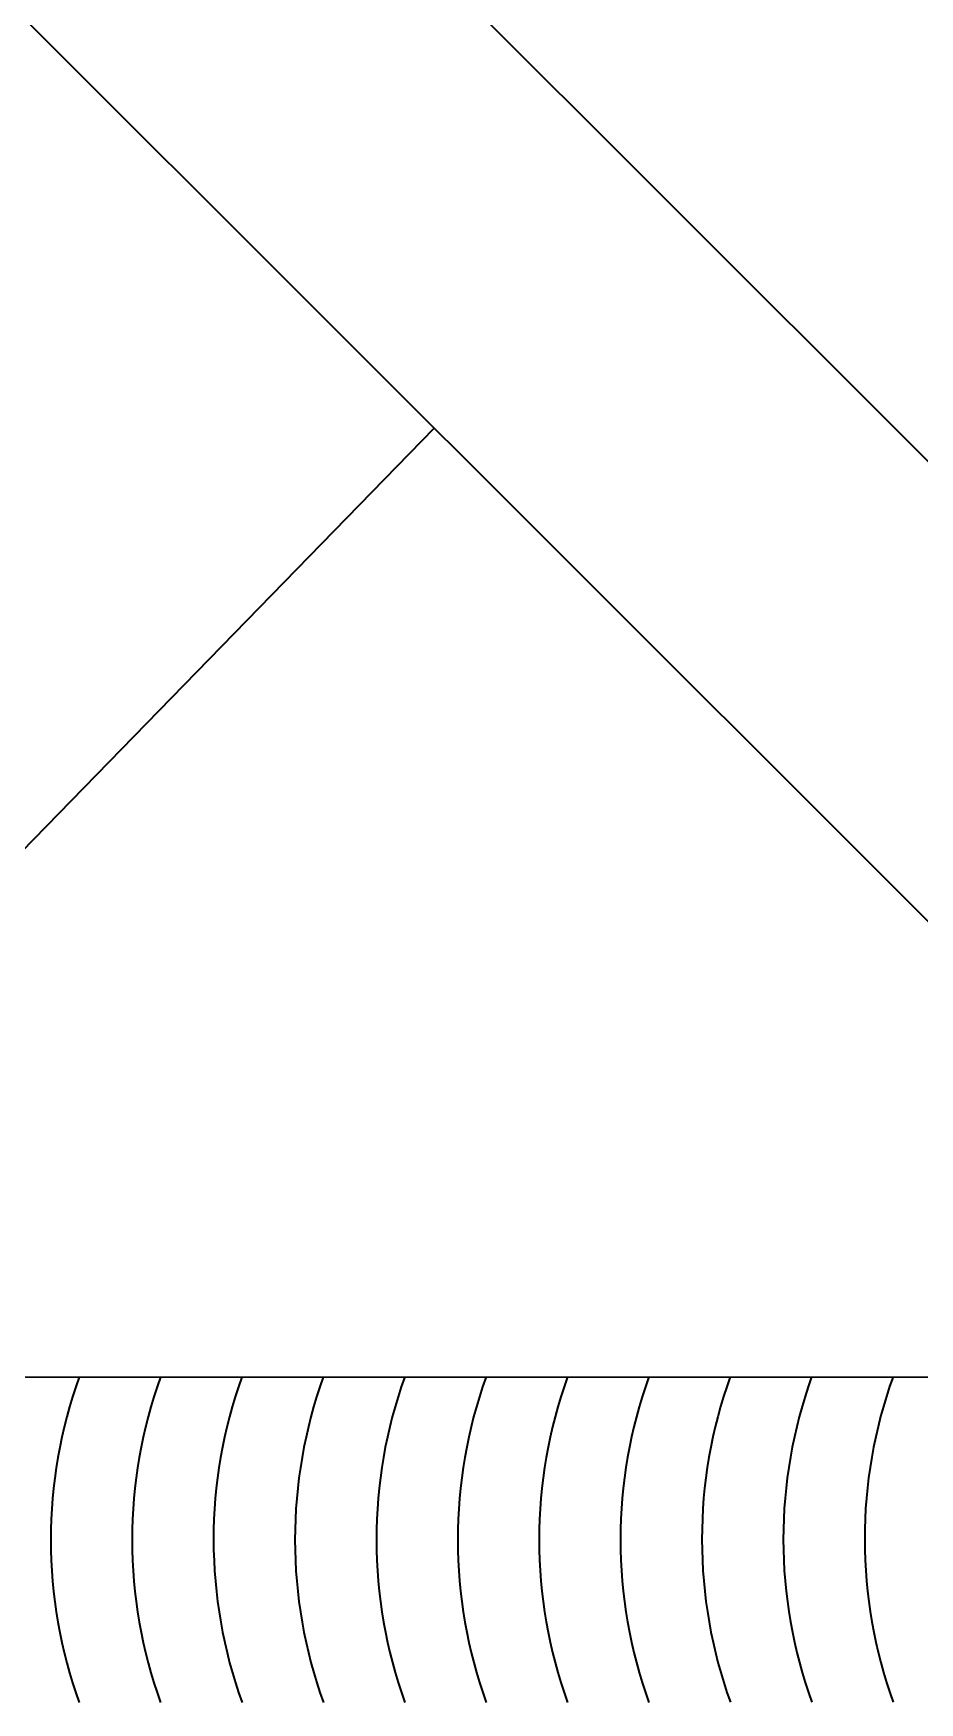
# Model space of a CAD drawing. Header units: millimetres. Extents: x -234375 to -184638, y -91483 to -70216.
# Drawn here: x -191183.5 to -191000.1, y -82008.5 to -81662.9 of the extents above; entities that cross this region are included whole.
import ezdxf

# ---------------------------------------------------------------- set-up
doc = ezdxf.new("R2010")
doc.units = ezdxf.units.MM
doc.header["$MEASUREMENT"] = 0
doc.layers.add('New_Drawing & Figure_Pen_No__7', color=7, linetype='Continuous', lineweight=35)

msp = doc.modelspace()

# ---------------------------------------------------------------- linework, layer by layer
at = {"layer": 'New_Drawing & Figure_Pen_No__7', "color": 7, "linetype": 'Continuous', "lineweight": 35}
for p, q in [((-191100.55, -81744.63), (-191292, -81941.15)), ((-191100.55, -81744.63), (-191292, -81941.15)), ((-191100.55, -81744.63), (-191292, -81941.15)), ((-191100.55, -81744.63), (-191292, -81941.15)), ((-191100.55, -81744.63), (-191292, -81941.15)), ((-191100.55, -81744.63), (-191292, -81941.15)), ((-191100.55, -81744.63), (-191292, -81941.15)), ((-191100.55, -81744.63), (-191292, -81941.15)), ((-191100.55, -81744.63), (-191292, -81941.15)), ((-191100.55, -81744.63), (-191292, -81941.15)), ((-191100.55, -81744.63), (-191292, -81941.15)), ((-191100.55, -81744.63), (-191292, -81941.15)), ((-191100.55, -81744.63), (-191292, -81941.15)), ((-191100.55, -81744.63), (-191292, -81941.15)), ((-191100.55, -81744.63), (-191292, -81941.15)), ((-191100.55, -81744.63), (-191292, -81941.15)), ((-191100.55, -81744.63), (-191292, -81941.15)), ((-191100.55, -81744.63), (-191292, -81941.15)), ((-191100.55, -81744.63), (-191292, -81941.15)), ((-191100.55, -81744.63), (-191292, -81941.15)), ((-191100.55, -81744.63), (-191292, -81941.15)), ((-191100.55, -81744.63), (-191292, -81941.15)), ((-191100.55, -81744.63), (-191292, -81941.15)), ((-191100.55, -81744.63), (-191292, -81941.15)), ((-191100.55, -81744.63), (-191292, -81941.15)), ((-191100.55, -81744.63), (-191292, -81941.15)), ((-191100.55, -81744.63), (-191292, -81941.15)), ((-191100.55, -81744.63), (-191292, -81941.15)), ((-191100.55, -81744.63), (-191292, -81941.15)), ((-191100.55, -81744.63), (-191292, -81941.15)), ((-191100.55, -81744.63), (-191292, -81941.15)), ((-191100.55, -81744.63), (-191292, -81941.15)), ((-191100.55, -81744.63), (-191292, -81941.15)), ((-191100.55, -81744.63), (-191292, -81941.15)), ((-191100.55, -81744.63), (-191292, -81941.15)), ((-191100.55, -81744.63), (-191292, -81941.15)), ((-191100.55, -81744.63), (-191292, -81941.15)), ((-191100.55, -81744.63), (-191292, -81941.15)), ((-191100.55, -81744.63), (-191292, -81941.15)), ((-191100.55, -81744.63), (-191292, -81941.15)), ((-191100.55, -81744.63), (-191292, -81941.15)), ((-191100.55, -81744.63), (-191292, -81941.15)), ((-191100.55, -81744.63), (-191292, -81941.15)), ((-191100.55, -81744.63), (-191292, -81941.15)), ((-191100.55, -81744.63), (-191292, -81941.15)), ((-191100.55, -81744.63), (-191292, -81941.15)), ((-191100.55, -81744.63), (-191292, -81941.15)), ((-191100.55, -81744.63), (-191292, -81941.15)), ((-191100.55, -81744.63), (-191292, -81941.15)), ((-191100.55, -81744.63), (-191292, -81941.15)), ((-191100.55, -81744.63), (-191292, -81941.15)), ((-191100.55, -81744.63), (-191292, -81941.15)), ((-191100.55, -81744.63), (-191292, -81941.15)), ((-191100.55, -81744.63), (-191292, -81941.15)), ((-191100.55, -81744.63), (-191292, -81941.15)), ((-191100.55, -81744.63), (-191292, -81941.15)), ((-191100.55, -81744.63), (-191292, -81941.15)), ((-191100.55, -81744.63), (-191292, -81941.15)), ((-191100.55, -81744.63), (-191292, -81941.15)), ((-191100.55, -81744.63), (-191292, -81941.15)), ((-191100.55, -81744.63), (-191292, -81941.15)), ((-191100.55, -81744.63), (-191292, -81941.15)), ((-191292, -81941.15), (-190618.14, -81940.86)), ((-191292, -81941.15), (-190618.14, -81940.86)), ((-191292, -81941.15), (-190618.14, -81940.86)), ((-191292, -81941.15), (-190618.14, -81940.86)), ((-191292, -81941.15), (-190618.14, -81940.86)), ((-191292, -81941.15), (-190618.14, -81940.86)), ((-191292, -81941.15), (-190618.14, -81940.86)), ((-191292, -81941.15), (-190618.14, -81940.86)), ((-191292, -81941.15), (-190618.14, -81940.86)), ((-191292, -81941.15), (-190618.14, -81940.86)), ((-191292, -81941.15), (-190618.14, -81940.86)), ((-191292, -81941.15), (-190618.14, -81940.86)), ((-191292, -81941.15), (-190618.14, -81940.86)), ((-191292, -81941.15), (-190618.14, -81940.86)), ((-191292, -81941.15), (-190618.14, -81940.86)), ((-191292, -81941.15), (-190618.14, -81940.86)), ((-191292, -81941.15), (-190618.14, -81940.86)), ((-191292, -81941.15), (-190618.14, -81940.86)), ((-191292, -81941.15), (-190618.14, -81940.86)), ((-191292, -81941.15), (-190618.14, -81940.86)), ((-191292, -81941.15), (-190618.14, -81940.86)), ((-191292, -81941.15), (-190618.14, -81940.86)), ((-191292, -81941.15), (-190618.14, -81940.86)), ((-191292, -81941.15), (-190618.14, -81940.86)), ((-191292, -81941.15), (-190618.14, -81940.86)), ((-191292, -81941.15), (-190618.14, -81940.86)), ((-191292, -81941.15), (-190618.14, -81940.86)), ((-191292, -81941.15), (-190618.14, -81940.86)), ((-191292, -81941.15), (-190618.14, -81940.86)), ((-191292, -81941.15), (-190618.14, -81940.86)), ((-191292, -81941.15), (-190618.14, -81940.86)), ((-191292, -81941.15), (-190618.14, -81940.86)), ((-191292, -81941.15), (-190618.14, -81940.86)), ((-191292, -81941.15), (-190618.14, -81940.86)), ((-191292, -81941.15), (-190618.14, -81940.86)), ((-191292, -81941.15), (-190618.14, -81940.86)), ((-191292, -81941.15), (-190618.14, -81940.86)), ((-191292, -81941.15), (-190618.14, -81940.86)), ((-191292, -81941.15), (-190618.14, -81940.86)), ((-191292, -81941.15), (-190618.14, -81940.86)), ((-191292, -81941.15), (-190618.14, -81940.86)), ((-191292, -81941.15), (-190618.14, -81940.86)), ((-191292, -81941.15), (-190618.14, -81940.86)), ((-191292, -81941.15), (-190618.14, -81940.86)), ((-191292, -81941.15), (-190618.14, -81940.86)), ((-191292, -81941.15), (-190618.14, -81940.86)), ((-191292, -81941.15), (-190618.14, -81940.86)), ((-191292, -81941.15), (-190618.14, -81940.86)), ((-191292, -81941.15), (-190618.14, -81940.86)), ((-191292, -81941.15), (-190618.14, -81940.86)), ((-191292, -81941.15), (-190618.14, -81940.86)), ((-191292, -81941.15), (-190618.14, -81940.86)), ((-191292, -81941.15), (-190618.14, -81940.86)), ((-191292, -81941.15), (-190618.14, -81940.86)), ((-191292, -81941.15), (-190618.14, -81940.86)), ((-191292, -81941.15), (-190618.14, -81940.86)), ((-191292, -81941.15), (-190618.14, -81940.86)), ((-191292, -81941.15), (-190618.14, -81940.86)), ((-191292, -81941.15), (-190618.14, -81940.86)), ((-191292, -81941.15), (-190618.14, -81940.86)), ((-191292, -81941.15), (-190618.14, -81940.86)), ((-191292, -81941.15), (-190618.14, -81940.86))]:
    msp.add_line(p, q, dxfattribs=at)
for points in [[(-190669.32, -81603.95), (-190955.33, -81318.18), (-191241.1, -81604.2), (-190955.09, -81889.97)], [(-190669.32, -81603.95), (-190955.33, -81318.18), (-191241.1, -81604.2), (-190955.09, -81889.97)], [(-190669.32, -81603.95), (-190955.33, -81318.18), (-191241.1, -81604.2), (-190955.09, -81889.97)], [(-190669.32, -81603.95), (-190955.33, -81318.18), (-191241.1, -81604.2), (-190955.09, -81889.97)], [(-190669.32, -81603.95), (-190955.33, -81318.18), (-191241.1, -81604.2), (-190955.09, -81889.97)], [(-190669.32, -81603.95), (-190955.33, -81318.18), (-191241.1, -81604.2), (-190955.09, -81889.97)], [(-190669.32, -81603.95), (-190955.33, -81318.18), (-191241.1, -81604.2), (-190955.09, -81889.97)], [(-190669.32, -81603.95), (-190955.33, -81318.18), (-191241.1, -81604.2), (-190955.09, -81889.97)], [(-190669.32, -81603.95), (-190955.33, -81318.18), (-191241.1, -81604.2), (-190955.09, -81889.97)], [(-190669.32, -81603.95), (-190955.33, -81318.18), (-191241.1, -81604.2), (-190955.09, -81889.97)], [(-190669.32, -81603.95), (-190955.33, -81318.18), (-191241.1, -81604.2), (-190955.09, -81889.97)], [(-190669.32, -81603.95), (-190955.33, -81318.18), (-191241.1, -81604.2), (-190955.09, -81889.97)], [(-190669.32, -81603.95), (-190955.33, -81318.18), (-191241.1, -81604.2), (-190955.09, -81889.97)], [(-190669.32, -81603.95), (-190955.33, -81318.18), (-191241.1, -81604.2), (-190955.09, -81889.97)], [(-190669.32, -81603.95), (-190955.33, -81318.18), (-191241.1, -81604.2), (-190955.09, -81889.97)], [(-190669.32, -81603.95), (-190955.33, -81318.18), (-191241.1, -81604.2), (-190955.09, -81889.97)], [(-190669.32, -81603.95), (-190955.33, -81318.18), (-191241.1, -81604.2), (-190955.09, -81889.97)], [(-190669.32, -81603.95), (-190955.33, -81318.18), (-191241.1, -81604.2), (-190955.09, -81889.97)], [(-190669.32, -81603.95), (-190955.33, -81318.18), (-191241.1, -81604.2), (-190955.09, -81889.97)], [(-190669.32, -81603.95), (-190955.33, -81318.18), (-191241.1, -81604.2), (-190955.09, -81889.97)], [(-190669.32, -81603.95), (-190955.33, -81318.18), (-191241.1, -81604.2), (-190955.09, -81889.97)], [(-190669.32, -81603.95), (-190955.33, -81318.18), (-191241.1, -81604.2), (-190955.09, -81889.97)], [(-190669.32, -81603.95), (-190955.33, -81318.18), (-191241.1, -81604.2), (-190955.09, -81889.97)], [(-190669.32, -81603.95), (-190955.33, -81318.18), (-191241.1, -81604.2), (-190955.09, -81889.97)], [(-190669.32, -81603.95), (-190955.33, -81318.18), (-191241.1, -81604.2), (-190955.09, -81889.97)], [(-190669.32, -81603.95), (-190955.33, -81318.18), (-191241.1, -81604.2), (-190955.09, -81889.97)], [(-190669.32, -81603.95), (-190955.33, -81318.18), (-191241.1, -81604.2), (-190955.09, -81889.97)], [(-190669.32, -81603.95), (-190955.33, -81318.18), (-191241.1, -81604.2), (-190955.09, -81889.97)], [(-190669.32, -81603.95), (-190955.33, -81318.18), (-191241.1, -81604.2), (-190955.09, -81889.97)], [(-190669.32, -81603.95), (-190955.33, -81318.18), (-191241.1, -81604.2), (-190955.09, -81889.97)], [(-190669.32, -81603.95), (-190955.33, -81318.18), (-191241.1, -81604.2), (-190955.09, -81889.97)], [(-190669.32, -81603.95), (-190955.33, -81318.18), (-191241.1, -81604.2), (-190955.09, -81889.97)], [(-190669.32, -81603.95), (-190955.33, -81318.18), (-191241.1, -81604.2), (-190955.09, -81889.97)], [(-190669.32, -81603.95), (-190955.33, -81318.18), (-191241.1, -81604.2), (-190955.09, -81889.97)], [(-190669.32, -81603.95), (-190955.33, -81318.18), (-191241.1, -81604.2), (-190955.09, -81889.97)], [(-190669.32, -81603.95), (-190955.33, -81318.18), (-191241.1, -81604.2), (-190955.09, -81889.97)], [(-190669.32, -81603.95), (-190955.33, -81318.18), (-191241.1, -81604.2), (-190955.09, -81889.97)], [(-190669.32, -81603.95), (-190955.33, -81318.18), (-191241.1, -81604.2), (-190955.09, -81889.97)], [(-190669.32, -81603.95), (-190955.33, -81318.18), (-191241.1, -81604.2), (-190955.09, -81889.97)], [(-190669.32, -81603.95), (-190955.33, -81318.18), (-191241.1, -81604.2), (-190955.09, -81889.97)], [(-190669.32, -81603.95), (-190955.33, -81318.18), (-191241.1, -81604.2), (-190955.09, -81889.97)], [(-190669.32, -81603.95), (-190955.33, -81318.18), (-191241.1, -81604.2), (-190955.09, -81889.97)], [(-190669.32, -81603.95), (-190955.33, -81318.18), (-191241.1, -81604.2), (-190955.09, -81889.97)], [(-190669.32, -81603.95), (-190955.33, -81318.18), (-191241.1, -81604.2), (-190955.09, -81889.97)], [(-190669.32, -81603.95), (-190955.33, -81318.18), (-191241.1, -81604.2), (-190955.09, -81889.97)], [(-190669.32, -81603.95), (-190955.33, -81318.18), (-191241.1, -81604.2), (-190955.09, -81889.97)], [(-190669.32, -81603.95), (-190955.33, -81318.18), (-191241.1, -81604.2), (-190955.09, -81889.97)], [(-190669.32, -81603.95), (-190955.33, -81318.18), (-191241.1, -81604.2), (-190955.09, -81889.97)], [(-190669.32, -81603.95), (-190955.33, -81318.18), (-191241.1, -81604.2), (-190955.09, -81889.97)], [(-190669.32, -81603.95), (-190955.33, -81318.18), (-191241.1, -81604.2), (-190955.09, -81889.97)], [(-190669.32, -81603.95), (-190955.33, -81318.18), (-191241.1, -81604.2), (-190955.09, -81889.97)], [(-190669.32, -81603.95), (-190955.33, -81318.18), (-191241.1, -81604.2), (-190955.09, -81889.97)], [(-190669.32, -81603.95), (-190955.33, -81318.18), (-191241.1, -81604.2), (-190955.09, -81889.97)], [(-190669.32, -81603.95), (-190955.33, -81318.18), (-191241.1, -81604.2), (-190955.09, -81889.97)], [(-190669.32, -81603.95), (-190955.33, -81318.18), (-191241.1, -81604.2), (-190955.09, -81889.97)], [(-190669.32, -81603.95), (-190955.33, -81318.18), (-191241.1, -81604.2), (-190955.09, -81889.97)], [(-190669.32, -81603.95), (-190955.33, -81318.18), (-191241.1, -81604.2), (-190955.09, -81889.97)], [(-190669.32, -81603.95), (-190955.33, -81318.18), (-191241.1, -81604.2), (-190955.09, -81889.97)], [(-190669.32, -81603.95), (-190955.33, -81318.18), (-191241.1, -81604.2), (-190955.09, -81889.97)], [(-190669.32, -81603.95), (-190955.33, -81318.18), (-191241.1, -81604.2), (-190955.09, -81889.97)], [(-190669.32, -81603.95), (-190955.33, -81318.18), (-191241.1, -81604.2), (-190955.09, -81889.97)], [(-190669.32, -81603.95), (-190955.33, -81318.18), (-191241.1, -81604.2), (-190955.09, -81889.97)], [(-190764.62, -81603.99), (-190955.29, -81413.48), (-191145.81, -81604.16), (-190955.13, -81794.67)], [(-190764.62, -81603.99), (-190955.29, -81413.48), (-191145.81, -81604.16), (-190955.13, -81794.67)], [(-190764.62, -81603.99), (-190955.29, -81413.48), (-191145.81, -81604.16), (-190955.13, -81794.67)], [(-190764.62, -81603.99), (-190955.29, -81413.48), (-191145.81, -81604.16), (-190955.13, -81794.67)], [(-190764.62, -81603.99), (-190955.29, -81413.48), (-191145.81, -81604.16), (-190955.13, -81794.67)], [(-190764.62, -81603.99), (-190955.29, -81413.48), (-191145.81, -81604.16), (-190955.13, -81794.67)], [(-190764.62, -81603.99), (-190955.29, -81413.48), (-191145.81, -81604.16), (-190955.13, -81794.67)], [(-190764.62, -81603.99), (-190955.29, -81413.48), (-191145.81, -81604.16), (-190955.13, -81794.67)], [(-190764.62, -81603.99), (-190955.29, -81413.48), (-191145.81, -81604.16), (-190955.13, -81794.67)], [(-190764.62, -81603.99), (-190955.29, -81413.48), (-191145.81, -81604.16), (-190955.13, -81794.67)], [(-190764.62, -81603.99), (-190955.29, -81413.48), (-191145.81, -81604.16), (-190955.13, -81794.67)], [(-190764.62, -81603.99), (-190955.29, -81413.48), (-191145.81, -81604.16), (-190955.13, -81794.67)], [(-190764.62, -81603.99), (-190955.29, -81413.48), (-191145.81, -81604.16), (-190955.13, -81794.67)], [(-190764.62, -81603.99), (-190955.29, -81413.48), (-191145.81, -81604.16), (-190955.13, -81794.67)], [(-190764.62, -81603.99), (-190955.29, -81413.48), (-191145.81, -81604.16), (-190955.13, -81794.67)], [(-190764.62, -81603.99), (-190955.29, -81413.48), (-191145.81, -81604.16), (-190955.13, -81794.67)], [(-190764.62, -81603.99), (-190955.29, -81413.48), (-191145.81, -81604.16), (-190955.13, -81794.67)], [(-190764.62, -81603.99), (-190955.29, -81413.48), (-191145.81, -81604.16), (-190955.13, -81794.67)], [(-190764.62, -81603.99), (-190955.29, -81413.48), (-191145.81, -81604.16), (-190955.13, -81794.67)], [(-190764.62, -81603.99), (-190955.29, -81413.48), (-191145.81, -81604.16), (-190955.13, -81794.67)], [(-190764.62, -81603.99), (-190955.29, -81413.48), (-191145.81, -81604.16), (-190955.13, -81794.67)], [(-190764.62, -81603.99), (-190955.29, -81413.48), (-191145.81, -81604.16), (-190955.13, -81794.67)], [(-190764.62, -81603.99), (-190955.29, -81413.48), (-191145.81, -81604.16), (-190955.13, -81794.67)], [(-190764.62, -81603.99), (-190955.29, -81413.48), (-191145.81, -81604.16), (-190955.13, -81794.67)], [(-190764.62, -81603.99), (-190955.29, -81413.48), (-191145.81, -81604.16), (-190955.13, -81794.67)], [(-190764.62, -81603.99), (-190955.29, -81413.48), (-191145.81, -81604.16), (-190955.13, -81794.67)], [(-190764.62, -81603.99), (-190955.29, -81413.48), (-191145.81, -81604.16), (-190955.13, -81794.67)], [(-190764.62, -81603.99), (-190955.29, -81413.48), (-191145.81, -81604.16), (-190955.13, -81794.67)], [(-190764.62, -81603.99), (-190955.29, -81413.48), (-191145.81, -81604.16), (-190955.13, -81794.67)], [(-190764.62, -81603.99), (-190955.29, -81413.48), (-191145.81, -81604.16), (-190955.13, -81794.67)], [(-190764.62, -81603.99), (-190955.29, -81413.48), (-191145.81, -81604.16), (-190955.13, -81794.67)], [(-190764.62, -81603.99), (-190955.29, -81413.48), (-191145.81, -81604.16), (-190955.13, -81794.67)], [(-190764.62, -81603.99), (-190955.29, -81413.48), (-191145.81, -81604.16), (-190955.13, -81794.67)], [(-190764.62, -81603.99), (-190955.29, -81413.48), (-191145.81, -81604.16), (-190955.13, -81794.67)], [(-190764.62, -81603.99), (-190955.29, -81413.48), (-191145.81, -81604.16), (-190955.13, -81794.67)], [(-190764.62, -81603.99), (-190955.29, -81413.48), (-191145.81, -81604.16), (-190955.13, -81794.67)], [(-190764.62, -81603.99), (-190955.29, -81413.48), (-191145.81, -81604.16), (-190955.13, -81794.67)], [(-190764.62, -81603.99), (-190955.29, -81413.48), (-191145.81, -81604.16), (-190955.13, -81794.67)], [(-190764.62, -81603.99), (-190955.29, -81413.48), (-191145.81, -81604.16), (-190955.13, -81794.67)], [(-190764.62, -81603.99), (-190955.29, -81413.48), (-191145.81, -81604.16), (-190955.13, -81794.67)], [(-190764.62, -81603.99), (-190955.29, -81413.48), (-191145.81, -81604.16), (-190955.13, -81794.67)], [(-190764.62, -81603.99), (-190955.29, -81413.48), (-191145.81, -81604.16), (-190955.13, -81794.67)], [(-190764.62, -81603.99), (-190955.29, -81413.48), (-191145.81, -81604.16), (-190955.13, -81794.67)], [(-190764.62, -81603.99), (-190955.29, -81413.48), (-191145.81, -81604.16), (-190955.13, -81794.67)], [(-190764.62, -81603.99), (-190955.29, -81413.48), (-191145.81, -81604.16), (-190955.13, -81794.67)], [(-190764.62, -81603.99), (-190955.29, -81413.48), (-191145.81, -81604.16), (-190955.13, -81794.67)], [(-190764.62, -81603.99), (-190955.29, -81413.48), (-191145.81, -81604.16), (-190955.13, -81794.67)], [(-190764.62, -81603.99), (-190955.29, -81413.48), (-191145.81, -81604.16), (-190955.13, -81794.67)], [(-190764.62, -81603.99), (-190955.29, -81413.48), (-191145.81, -81604.16), (-190955.13, -81794.67)], [(-190764.62, -81603.99), (-190955.29, -81413.48), (-191145.81, -81604.16), (-190955.13, -81794.67)], [(-190764.62, -81603.99), (-190955.29, -81413.48), (-191145.81, -81604.16), (-190955.13, -81794.67)], [(-190764.62, -81603.99), (-190955.29, -81413.48), (-191145.81, -81604.16), (-190955.13, -81794.67)], [(-190764.62, -81603.99), (-190955.29, -81413.48), (-191145.81, -81604.16), (-190955.13, -81794.67)], [(-190764.62, -81603.99), (-190955.29, -81413.48), (-191145.81, -81604.16), (-190955.13, -81794.67)], [(-190764.62, -81603.99), (-190955.29, -81413.48), (-191145.81, -81604.16), (-190955.13, -81794.67)], [(-190764.62, -81603.99), (-190955.29, -81413.48), (-191145.81, -81604.16), (-190955.13, -81794.67)], [(-190764.62, -81603.99), (-190955.29, -81413.48), (-191145.81, -81604.16), (-190955.13, -81794.67)], [(-190764.62, -81603.99), (-190955.29, -81413.48), (-191145.81, -81604.16), (-190955.13, -81794.67)], [(-190764.62, -81603.99), (-190955.29, -81413.48), (-191145.81, -81604.16), (-190955.13, -81794.67)], [(-190764.62, -81603.99), (-190955.29, -81413.48), (-191145.81, -81604.16), (-190955.13, -81794.67)], [(-190764.62, -81603.99), (-190955.29, -81413.48), (-191145.81, -81604.16), (-190955.13, -81794.67)], [(-190764.62, -81603.99), (-190955.29, -81413.48), (-191145.81, -81604.16), (-190955.13, -81794.67)]]:
    msp.add_lwpolyline(points, close=True, dxfattribs=at)
for centre in [(-191080.45, -81974.75), (-191080.45, -81974.75), (-191080.45, -81974.75), (-191080.45, -81974.75), (-191080.45, -81974.75), (-191080.45, -81974.75), (-191080.45, -81974.75), (-191080.45, -81974.75), (-191080.45, -81974.75), (-191080.45, -81974.75), (-191080.45, -81974.75), (-191080.45, -81974.75), (-191080.45, -81974.75), (-191080.45, -81974.75), (-191080.45, -81974.75), (-191080.45, -81974.75), (-191080.45, -81974.75), (-191080.45, -81974.75), (-191080.45, -81974.75), (-191080.45, -81974.75), (-191080.45, -81974.75), (-191080.45, -81974.75), (-191080.45, -81974.75), (-191080.45, -81974.75), (-191080.45, -81974.75), (-191080.45, -81974.75), (-191080.45, -81974.75), (-191080.45, -81974.75), (-191080.45, -81974.75), (-191080.45, -81974.75), (-191080.45, -81974.75), (-191080.45, -81974.75), (-191080.45, -81974.75), (-191080.45, -81974.75), (-191080.45, -81974.75), (-191080.45, -81974.75), (-191080.45, -81974.75), (-191080.45, -81974.75), (-191080.45, -81974.75), (-191080.45, -81974.75), (-191080.45, -81974.75), (-191080.45, -81974.75), (-191080.45, -81974.75), (-191080.45, -81974.75), (-191080.45, -81974.75), (-191080.45, -81974.75), (-191080.45, -81974.75), (-191080.45, -81974.75), (-191080.45, -81974.75), (-191080.45, -81974.75), (-191080.45, -81974.75), (-191080.45, -81974.75), (-191080.45, -81974.75), (-191080.45, -81974.75), (-191080.45, -81974.75), (-191080.45, -81974.75), (-191080.45, -81974.75), (-191080.45, -81974.75), (-191080.45, -81974.75), (-191080.45, -81974.75), (-191080.45, -81974.75), (-191080.45, -81974.75), (-191063.6, -81974.74), (-191063.6, -81974.74), (-191063.6, -81974.74), (-191063.6, -81974.74), (-191063.6, -81974.74), (-191063.6, -81974.74), (-191063.6, -81974.74), (-191063.6, -81974.74), (-191063.6, -81974.74), (-191063.6, -81974.74), (-191063.6, -81974.74), (-191063.6, -81974.74), (-191063.6, -81974.74), (-191063.6, -81974.74), (-191063.6, -81974.74), (-191063.6, -81974.74), (-191063.6, -81974.74), (-191063.6, -81974.74), (-191063.6, -81974.74), (-191063.6, -81974.74), (-191063.6, -81974.74), (-191063.6, -81974.74), (-191063.6, -81974.74), (-191063.6, -81974.74), (-191063.6, -81974.74), (-191063.6, -81974.74), (-191063.6, -81974.74), (-191063.6, -81974.74), (-191063.6, -81974.74), (-191063.6, -81974.74), (-191063.6, -81974.74), (-191063.6, -81974.74), (-191063.6, -81974.74), (-191063.6, -81974.74), (-191063.6, -81974.74), (-191063.6, -81974.74), (-191063.6, -81974.74), (-191063.6, -81974.74), (-191063.6, -81974.74), (-191063.6, -81974.74), (-191063.6, -81974.74), (-191063.6, -81974.74), (-191063.6, -81974.74), (-191063.6, -81974.74), (-191063.6, -81974.74), (-191063.6, -81974.74), (-191063.6, -81974.74), (-191063.6, -81974.74), (-191063.6, -81974.74), (-191063.6, -81974.74), (-191063.6, -81974.74), (-191063.6, -81974.74), (-191063.6, -81974.74), (-191063.6, -81974.74), (-191063.6, -81974.74), (-191063.6, -81974.74), (-191063.6, -81974.74), (-191063.6, -81974.74), (-191063.6, -81974.74), (-191063.6, -81974.74), (-191063.6, -81974.74), (-191063.6, -81974.74), (-191046.76, -81974.74), (-191046.76, -81974.74), (-191046.76, -81974.74), (-191046.76, -81974.74), (-191046.76, -81974.74), (-191046.76, -81974.74), (-191046.76, -81974.74), (-191046.76, -81974.74), (-191046.76, -81974.74), (-191046.76, -81974.74), (-191046.76, -81974.74), (-191046.76, -81974.74), (-191046.76, -81974.74), (-191046.76, -81974.74), (-191046.76, -81974.74), (-191046.76, -81974.74), (-191046.76, -81974.74), (-191046.76, -81974.74), (-191046.76, -81974.74), (-191046.76, -81974.74), (-191046.76, -81974.74), (-191046.76, -81974.74), (-191046.76, -81974.74), (-191046.76, -81974.74), (-191046.76, -81974.74), (-191046.76, -81974.74), (-191046.76, -81974.74), (-191046.76, -81974.74), (-191046.76, -81974.74), (-191046.76, -81974.74), (-191046.76, -81974.74), (-191046.76, -81974.74), (-191046.76, -81974.74), (-191046.76, -81974.74), (-191046.76, -81974.74), (-191046.76, -81974.74), (-191046.76, -81974.74), (-191046.76, -81974.74), (-191046.76, -81974.74), (-191046.76, -81974.74), (-191046.76, -81974.74), (-191046.76, -81974.74), (-191046.76, -81974.74), (-191046.76, -81974.74), (-191046.76, -81974.74), (-191046.76, -81974.74), (-191046.76, -81974.74), (-191046.76, -81974.74), (-191046.76, -81974.74), (-191046.76, -81974.74), (-191046.76, -81974.74), (-191046.76, -81974.74), (-191046.76, -81974.74), (-191046.76, -81974.74), (-191046.76, -81974.74), (-191046.76, -81974.74), (-191046.76, -81974.74), (-191046.76, -81974.74), (-191046.76, -81974.74), (-191046.76, -81974.74), (-191046.76, -81974.74), (-191046.76, -81974.74), (-191029.91, -81974.73), (-191029.91, -81974.73), (-191029.91, -81974.73), (-191029.91, -81974.73), (-191029.91, -81974.73), (-191029.91, -81974.73), (-191029.91, -81974.73), (-191029.91, -81974.73), (-191029.91, -81974.73), (-191029.91, -81974.73), (-191029.91, -81974.73), (-191029.91, -81974.73), (-191029.91, -81974.73), (-191029.91, -81974.73), (-191029.91, -81974.73), (-191029.91, -81974.73), (-191029.91, -81974.73), (-191029.91, -81974.73), (-191029.91, -81974.73), (-191029.91, -81974.73), (-191029.91, -81974.73), (-191029.91, -81974.73), (-191029.91, -81974.73), (-191029.91, -81974.73), (-191029.91, -81974.73), (-191029.91, -81974.73), (-191029.91, -81974.73), (-191029.91, -81974.73), (-191029.91, -81974.73), (-191029.91, -81974.73), (-191029.91, -81974.73), (-191029.91, -81974.73), (-191029.91, -81974.73), (-191029.91, -81974.73), (-191029.91, -81974.73), (-191029.91, -81974.73), (-191029.91, -81974.73), (-191029.91, -81974.73), (-191029.91, -81974.73), (-191029.91, -81974.73), (-191029.91, -81974.73), (-191029.91, -81974.73), (-191029.91, -81974.73), (-191029.91, -81974.73), (-191029.91, -81974.73), (-191029.91, -81974.73), (-191029.91, -81974.73), (-191029.91, -81974.73), (-191029.91, -81974.73), (-191029.91, -81974.73), (-191029.91, -81974.73), (-191029.91, -81974.73), (-191029.91, -81974.73), (-191029.91, -81974.73), (-191029.91, -81974.73), (-191029.91, -81974.73), (-191029.91, -81974.73), (-191029.91, -81974.73), (-191029.91, -81974.73), (-191029.91, -81974.73), (-191029.91, -81974.73), (-191029.91, -81974.73), (-191013.06, -81974.72), (-191013.06, -81974.72), (-191013.06, -81974.72), (-191013.06, -81974.72), (-191013.06, -81974.72), (-191013.06, -81974.72), (-191013.06, -81974.72), (-191013.06, -81974.72), (-191013.06, -81974.72), (-191013.06, -81974.72), (-191013.06, -81974.72), (-191013.06, -81974.72), (-191013.06, -81974.72), (-191013.06, -81974.72), (-191013.06, -81974.72), (-191013.06, -81974.72), (-191013.06, -81974.72), (-191013.06, -81974.72), (-191013.06, -81974.72), (-191013.06, -81974.72), (-191013.06, -81974.72), (-191013.06, -81974.72), (-191013.06, -81974.72), (-191013.06, -81974.72), (-191013.06, -81974.72), (-191013.06, -81974.72), (-191013.06, -81974.72), (-191013.06, -81974.72), (-191013.06, -81974.72), (-191013.06, -81974.72), (-191013.06, -81974.72), (-191013.06, -81974.72), (-191013.06, -81974.72), (-191013.06, -81974.72), (-191013.06, -81974.72), (-191013.06, -81974.72), (-191013.06, -81974.72), (-191013.06, -81974.72), (-191013.06, -81974.72), (-191013.06, -81974.72), (-191013.06, -81974.72), (-191013.06, -81974.72), (-191013.06, -81974.72), (-191013.06, -81974.72), (-191013.06, -81974.72), (-191013.06, -81974.72), (-191013.06, -81974.72), (-191013.06, -81974.72), (-191013.06, -81974.72), (-191013.06, -81974.72), (-191013.06, -81974.72), (-191013.06, -81974.72), (-191013.06, -81974.72), (-191013.06, -81974.72), (-191013.06, -81974.72), (-191013.06, -81974.72), (-191013.06, -81974.72), (-191013.06, -81974.72), (-191013.06, -81974.72), (-191013.06, -81974.72), (-191013.06, -81974.72), (-191013.06, -81974.72), (-190996.22, -81974.72), (-190996.22, -81974.72), (-190996.22, -81974.72), (-190996.22, -81974.72), (-190996.22, -81974.72), (-190996.22, -81974.72), (-190996.22, -81974.72), (-190996.22, -81974.72), (-190996.22, -81974.72), (-190996.22, -81974.72), (-190996.22, -81974.72), (-190996.22, -81974.72), (-190996.22, -81974.72), (-190996.22, -81974.72), (-190996.22, -81974.72), (-190996.22, -81974.72), (-190996.22, -81974.72), (-190996.22, -81974.72), (-190996.22, -81974.72), (-190996.22, -81974.72), (-190996.22, -81974.72), (-190996.22, -81974.72), (-190996.22, -81974.72), (-190996.22, -81974.72), (-190996.22, -81974.72), (-190996.22, -81974.72), (-190996.22, -81974.72), (-190996.22, -81974.72), (-190996.22, -81974.72), (-190996.22, -81974.72), (-190996.22, -81974.72), (-190996.22, -81974.72), (-190996.22, -81974.72), (-190996.22, -81974.72), (-190996.22, -81974.72), (-190996.22, -81974.72), (-190996.22, -81974.72), (-190996.22, -81974.72), (-190996.22, -81974.72), (-190996.22, -81974.72), (-190996.22, -81974.72), (-190996.22, -81974.72), (-190996.22, -81974.72), (-190996.22, -81974.72), (-190996.22, -81974.72), (-190996.22, -81974.72), (-190996.22, -81974.72), (-190996.22, -81974.72), (-190996.22, -81974.72), (-190996.22, -81974.72), (-190996.22, -81974.72), (-190996.22, -81974.72), (-190996.22, -81974.72), (-190996.22, -81974.72), (-190996.22, -81974.72), (-190996.22, -81974.72), (-190996.22, -81974.72), (-190996.22, -81974.72), (-190996.22, -81974.72), (-190996.22, -81974.72), (-190996.22, -81974.72), (-190996.22, -81974.72), (-190979.37, -81974.71), (-190979.37, -81974.71), (-190979.37, -81974.71), (-190979.37, -81974.71), (-190979.37, -81974.71), (-190979.37, -81974.71), (-190979.37, -81974.71), (-190979.37, -81974.71), (-190979.37, -81974.71), (-190979.37, -81974.71), (-190979.37, -81974.71), (-190979.37, -81974.71), (-190979.37, -81974.71), (-190979.37, -81974.71), (-190979.37, -81974.71), (-190979.37, -81974.71), (-190979.37, -81974.71), (-190979.37, -81974.71), (-190979.37, -81974.71), (-190979.37, -81974.71), (-190979.37, -81974.71), (-190979.37, -81974.71), (-190979.37, -81974.71), (-190979.37, -81974.71), (-190979.37, -81974.71), (-190979.37, -81974.71), (-190979.37, -81974.71), (-190979.37, -81974.71), (-190979.37, -81974.71), (-190979.37, -81974.71), (-190979.37, -81974.71), (-190979.37, -81974.71), (-190979.37, -81974.71), (-190979.37, -81974.71), (-190979.37, -81974.71), (-190979.37, -81974.71), (-190979.37, -81974.71), (-190979.37, -81974.71), (-190979.37, -81974.71), (-190979.37, -81974.71), (-190979.37, -81974.71), (-190979.37, -81974.71), (-190979.37, -81974.71), (-190979.37, -81974.71), (-190979.37, -81974.71), (-190979.37, -81974.71), (-190979.37, -81974.71), (-190979.37, -81974.71), (-190979.37, -81974.71), (-190979.37, -81974.71), (-190979.37, -81974.71), (-190979.37, -81974.71), (-190979.37, -81974.71), (-190979.37, -81974.71), (-190979.37, -81974.71), (-190979.37, -81974.71), (-190979.37, -81974.71), (-190979.37, -81974.71), (-190979.37, -81974.71), (-190979.37, -81974.71), (-190979.37, -81974.71), (-190979.37, -81974.71), (-190962.53, -81974.7), (-190962.53, -81974.7), (-190962.53, -81974.7), (-190962.53, -81974.7), (-190962.53, -81974.7), (-190962.53, -81974.7), (-190962.53, -81974.7), (-190962.53, -81974.7), (-190962.53, -81974.7), (-190962.53, -81974.7), (-190962.53, -81974.7), (-190962.53, -81974.7), (-190962.53, -81974.7), (-190962.53, -81974.7), (-190962.53, -81974.7), (-190962.53, -81974.7), (-190962.53, -81974.7), (-190962.53, -81974.7), (-190962.53, -81974.7), (-190962.53, -81974.7), (-190962.53, -81974.7), (-190962.53, -81974.7), (-190962.53, -81974.7), (-190962.53, -81974.7), (-190962.53, -81974.7), (-190962.53, -81974.7), (-190962.53, -81974.7), (-190962.53, -81974.7), (-190962.53, -81974.7), (-190962.53, -81974.7), (-190962.53, -81974.7), (-190962.53, -81974.7), (-190962.53, -81974.7), (-190962.53, -81974.7), (-190962.53, -81974.7), (-190962.53, -81974.7), (-190962.53, -81974.7), (-190962.53, -81974.7), (-190962.53, -81974.7), (-190962.53, -81974.7), (-190962.53, -81974.7), (-190962.53, -81974.7), (-190962.53, -81974.7), (-190962.53, -81974.7), (-190962.53, -81974.7), (-190962.53, -81974.7), (-190962.53, -81974.7), (-190962.53, -81974.7), (-190962.53, -81974.7), (-190962.53, -81974.7), (-190962.53, -81974.7), (-190962.53, -81974.7), (-190962.53, -81974.7), (-190962.53, -81974.7), (-190962.53, -81974.7), (-190962.53, -81974.7), (-190962.53, -81974.7), (-190962.53, -81974.7), (-190962.53, -81974.7), (-190962.53, -81974.7), (-190962.53, -81974.7), (-190962.53, -81974.7), (-190945.68, -81974.69), (-190945.68, -81974.69), (-190945.68, -81974.69), (-190945.68, -81974.69), (-190945.68, -81974.69), (-190945.68, -81974.69), (-190945.68, -81974.69), (-190945.68, -81974.69), (-190945.68, -81974.69), (-190945.68, -81974.69), (-190945.68, -81974.69), (-190945.68, -81974.69), (-190945.68, -81974.69), (-190945.68, -81974.69), (-190945.68, -81974.69), (-190945.68, -81974.69), (-190945.68, -81974.69), (-190945.68, -81974.69), (-190945.68, -81974.69), (-190945.68, -81974.69), (-190945.68, -81974.69), (-190945.68, -81974.69), (-190945.68, -81974.69), (-190945.68, -81974.69), (-190945.68, -81974.69), (-190945.68, -81974.69), (-190945.68, -81974.69), (-190945.68, -81974.69), (-190945.68, -81974.69), (-190945.68, -81974.69), (-190945.68, -81974.69), (-190945.68, -81974.69), (-190945.68, -81974.69), (-190945.68, -81974.69), (-190945.68, -81974.69), (-190945.68, -81974.69), (-190945.68, -81974.69), (-190945.68, -81974.69), (-190945.68, -81974.69), (-190945.68, -81974.69), (-190945.68, -81974.69), (-190945.68, -81974.69), (-190945.68, -81974.69), (-190945.68, -81974.69), (-190945.68, -81974.69), (-190945.68, -81974.69), (-190945.68, -81974.69), (-190945.68, -81974.69), (-190945.68, -81974.69), (-190945.68, -81974.69), (-190945.68, -81974.69), (-190945.68, -81974.69), (-190945.68, -81974.69), (-190945.68, -81974.69), (-190945.68, -81974.69), (-190945.68, -81974.69), (-190945.68, -81974.69), (-190945.68, -81974.69), (-190945.68, -81974.69), (-190945.68, -81974.69), (-190945.68, -81974.69), (-190945.68, -81974.69), (-190928.83, -81974.69), (-190928.83, -81974.69), (-190928.83, -81974.69), (-190928.83, -81974.69), (-190928.83, -81974.69), (-190928.83, -81974.69), (-190928.83, -81974.69), (-190928.83, -81974.69), (-190928.83, -81974.69), (-190928.83, -81974.69), (-190928.83, -81974.69), (-190928.83, -81974.69), (-190928.83, -81974.69), (-190928.83, -81974.69), (-190928.83, -81974.69), (-190928.83, -81974.69), (-190928.83, -81974.69), (-190928.83, -81974.69), (-190928.83, -81974.69), (-190928.83, -81974.69), (-190928.83, -81974.69), (-190928.83, -81974.69), (-190928.83, -81974.69), (-190928.83, -81974.69), (-190928.83, -81974.69), (-190928.83, -81974.69), (-190928.83, -81974.69), (-190928.83, -81974.69), (-190928.83, -81974.69), (-190928.83, -81974.69), (-190928.83, -81974.69), (-190928.83, -81974.69), (-190928.83, -81974.69), (-190928.83, -81974.69), (-190928.83, -81974.69), (-190928.83, -81974.69), (-190928.83, -81974.69), (-190928.83, -81974.69), (-190928.83, -81974.69), (-190928.83, -81974.69), (-190928.83, -81974.69), (-190928.83, -81974.69), (-190928.83, -81974.69), (-190928.83, -81974.69), (-190928.83, -81974.69), (-190928.83, -81974.69), (-190928.83, -81974.69), (-190928.83, -81974.69), (-190928.83, -81974.69), (-190928.83, -81974.69), (-190928.83, -81974.69), (-190928.83, -81974.69), (-190928.83, -81974.69), (-190928.83, -81974.69), (-190928.83, -81974.69), (-190928.83, -81974.69), (-190928.83, -81974.69), (-190928.83, -81974.69), (-190928.83, -81974.69), (-190928.83, -81974.69), (-190928.83, -81974.69), (-190928.83, -81974.69), (-190911.99, -81974.68), (-190911.99, -81974.68), (-190911.99, -81974.68), (-190911.99, -81974.68), (-190911.99, -81974.68), (-190911.99, -81974.68), (-190911.99, -81974.68), (-190911.99, -81974.68), (-190911.99, -81974.68), (-190911.99, -81974.68), (-190911.99, -81974.68), (-190911.99, -81974.68), (-190911.99, -81974.68), (-190911.99, -81974.68), (-190911.99, -81974.68), (-190911.99, -81974.68), (-190911.99, -81974.68), (-190911.99, -81974.68), (-190911.99, -81974.68), (-190911.99, -81974.68), (-190911.99, -81974.68), (-190911.99, -81974.68), (-190911.99, -81974.68), (-190911.99, -81974.68), (-190911.99, -81974.68), (-190911.99, -81974.68), (-190911.99, -81974.68), (-190911.99, -81974.68), (-190911.99, -81974.68), (-190911.99, -81974.68), (-190911.99, -81974.68), (-190911.99, -81974.68), (-190911.99, -81974.68), (-190911.99, -81974.68), (-190911.99, -81974.68), (-190911.99, -81974.68), (-190911.99, -81974.68), (-190911.99, -81974.68), (-190911.99, -81974.68), (-190911.99, -81974.68), (-190911.99, -81974.68), (-190911.99, -81974.68), (-190911.99, -81974.68), (-190911.99, -81974.68), (-190911.99, -81974.68), (-190911.99, -81974.68), (-190911.99, -81974.68), (-190911.99, -81974.68), (-190911.99, -81974.68), (-190911.99, -81974.68), (-190911.99, -81974.68), (-190911.99, -81974.68), (-190911.99, -81974.68), (-190911.99, -81974.68), (-190911.99, -81974.68), (-190911.99, -81974.68), (-190911.99, -81974.68), (-190911.99, -81974.68), (-190911.99, -81974.68), (-190911.99, -81974.68), (-190911.99, -81974.68), (-190911.99, -81974.68)]:
    msp.add_arc(centre, 99.48, 160.2284, 199.8207, dxfattribs=at)

doc.saveas('drawing.dxf')
